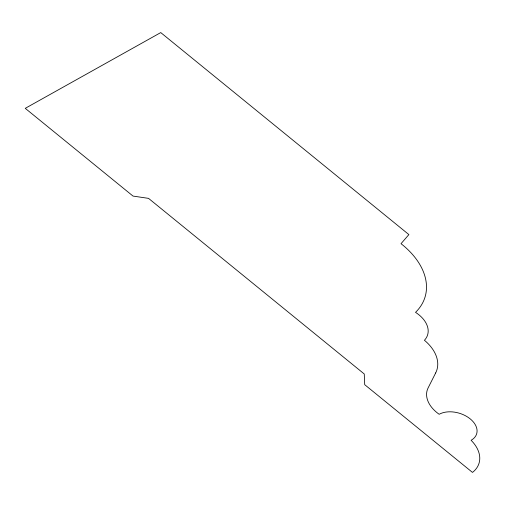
<?xml version="1.0" encoding="UTF-8"?>
<svg xmlns="http://www.w3.org/2000/svg" width="505" height="505" viewBox="0 0 505 505"><rect width="100%" height="100%" fill="white"/><g stroke="black" fill="none" stroke-linecap="round" stroke-linejoin="round"><path stroke-width="0.76" d="M435.67 372.949L428.126 387.89A33.614 21.923 16.9 0 0 439.161 414.283A22.504 14.677 16.9 0 1 470.187 418.866A22.504 14.677 16.9 0 1 471.108 440.284A38.986 25.427 16.9 0 1 472.484 472.415L364.711 384.684L364.256 373.978L148.533 198.364L133.017 196.073L25.25 108.341L160.748 32.585L408.892 234.591L401.027 243.688A78.635 51.276 16.9 0 1 415.527 312.349A30.155 19.663 16.9 0 1 424.427 340.269A45.109 29.416 16.9 0 1 435.67 372.949"/></g></svg>
